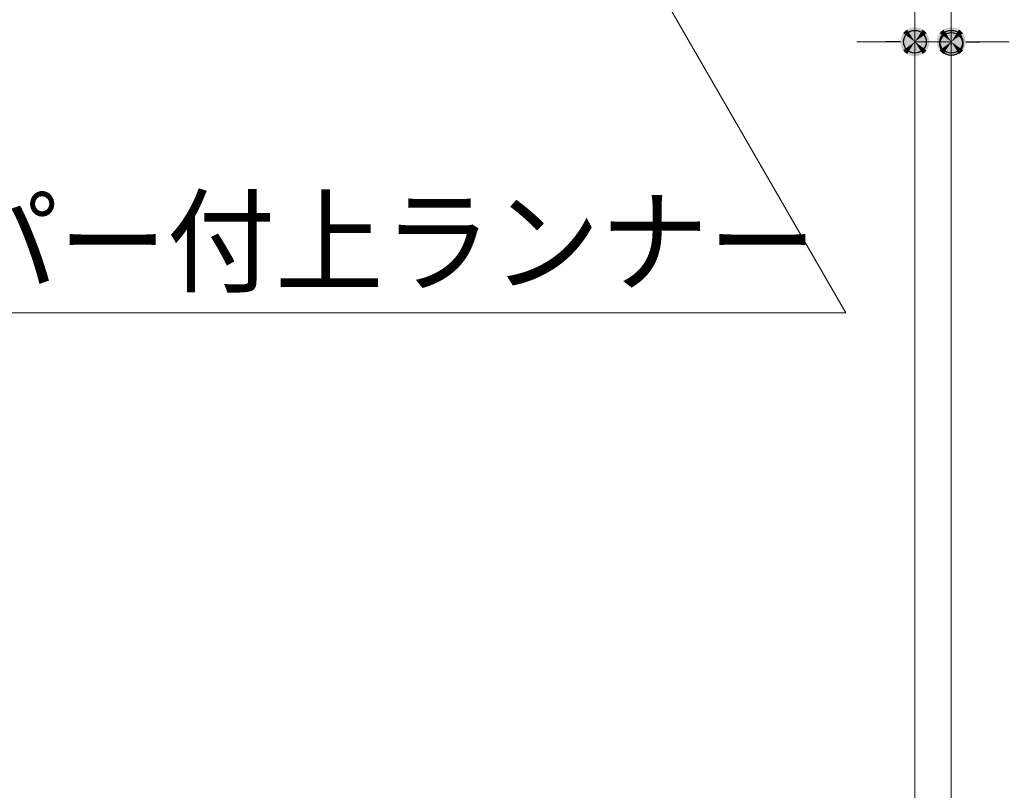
# Model space of a CAD drawing. Units: millimetres, scale not verified. Extents: x -6062 to 6062, y -3045 to 3045.
# Drawn here: x -2884.4 to -2450.1, y -89.5 to 248.7 of the extents above; entities that cross this region are included whole.
import ezdxf
from ezdxf.enums import TextEntityAlignment as Align

# ---------------------------------------------------------------- set-up
doc = ezdxf.new("R2010")
doc.units = ezdxf.units.MM
doc.header["$LTSCALE"] = 20
doc.header["$PDMODE"] = 32
doc.header["$PDSIZE"] = 10
for name, color, linetype, lineweight in [('0-0_2寸法-3', 7, 'Continuous', 15), ('0-2_0', 7, 'Continuous', 25), ('0-4_2寸法-2', 7, 'Continuous', 15), ('0-5_3一般', 7, 'Continuous', 15)]:
    doc.layers.add(name, color=color, linetype=linetype, lineweight=lineweight)
doc.layers.add('0-3_Defpoints', color=7, linetype='Continuous')
doc.styles.add('ＭＳ Ｐゴシック', font='')
doc.styles.get('ＭＳ Ｐゴシック').set_extended_font_data('MS PGothic')

# ---------------------------------------------------------------- blocks, each defined once
blk = doc.blocks.new('_Dot')
at = {"layer": '0-2_0'}
blk.add_line((-10, 0), (-20, 0), dxfattribs=at)
for points in [[(0, 0), (-8.09, 5.88), (-7.29, 6.85)], [(0, 0), (-7.29, 6.85), (-6.37, 7.71)], [(0, 0), (-6.37, 7.71), (-5.36, 8.44)], [(0, 0), (-5.36, 8.44), (-4.26, 9.05)], [(0, 0), (-4.26, 9.05), (-3.09, 9.51)], [(0, 0), (-3.09, 9.51), (-1.87, 9.82)], [(0, 0), (-1.87, 9.82), (-0.63, 9.98)], [(0, 0), (-0.63, 9.98), (0.63, 9.98)], [(0, 0), (0.63, 9.98), (1.87, 9.82)], [(0, 0), (1.87, 9.82), (3.09, 9.51)], [(0, 0), (3.09, 9.51), (4.26, 9.05)], [(0, 0), (4.26, 9.05), (5.36, 8.44)], [(0, 0), (5.36, 8.44), (6.37, 7.71)], [(0, 0), (6.37, 7.71), (7.29, 6.85)], [(0, 0), (7.29, 6.85), (8.09, 5.88)], [(0, 0), (-10, 0), (-9.92, 1.25)], [(0, 0), (-9.92, -1.25), (-10, 0)], [(0, 0), (-9.92, 1.25), (-9.69, 2.49)], [(0, 0), (-9.69, -2.49), (-9.92, -1.25)], [(0, 0), (-9.69, 2.49), (-9.3, 3.68)], [(0, 0), (-9.3, -3.68), (-9.69, -2.49)], [(0, 0), (-9.3, 3.68), (-8.76, 4.82)], [(0, 0), (-8.76, -4.82), (-9.3, -3.68)], [(0, 0), (-8.76, 4.82), (-8.09, 5.88)], [(0, 0), (-8.09, -5.88), (-8.76, -4.82)], [(0, 0), (-7.29, -6.85), (-8.09, -5.88)], [(0, 0), (-6.37, -7.71), (-7.29, -6.85)], [(0, 0), (-5.36, -8.44), (-6.37, -7.71)], [(0, 0), (-4.26, -9.05), (-5.36, -8.44)], [(0, 0), (-3.09, -9.51), (-4.26, -9.05)], [(0, 0), (-1.87, -9.82), (-3.09, -9.51)], [(0, 0), (-0.63, -9.98), (-1.87, -9.82)], [(0, 0), (0.63, -9.98), (-0.63, -9.98)], [(0, 0), (8.09, 5.88), (8.76, 4.82)], [(0, 0), (8.76, 4.82), (9.3, 3.68)], [(0, 0), (9.3, 3.68), (9.69, 2.49)], [(0, 0), (9.69, 2.49), (9.92, 1.25)], [(0, 0), (9.92, 1.25), (10, 0)], [(0, 0), (1.87, -9.82), (0.63, -9.98)], [(0, 0), (3.09, -9.51), (1.87, -9.82)], [(0, 0), (4.26, -9.05), (3.09, -9.51)], [(0, 0), (5.36, -8.44), (4.26, -9.05)], [(0, 0), (6.37, -7.71), (5.36, -8.44)], [(0, 0), (7.29, -6.85), (6.37, -7.71)], [(0, 0), (8.09, -5.88), (7.29, -6.85)], [(0, 0), (8.76, -4.82), (8.09, -5.88)], [(0, 0), (9.3, -3.68), (8.76, -4.82)], [(0, 0), (9.69, -2.49), (9.3, -3.68)], [(0, 0), (9.92, -1.25), (9.69, -2.49)], [(0, 0), (10, 0), (9.92, -1.25)]]:
    blk.add_solid(points, dxfattribs=at)
blk = doc.blocks.new('グループ-13')
at = {"layer": '0-5_3一般'}
for p, q in [((-13760, 8000), (-13760, -40000)), ((-14080, 7190), (-14080, -39740)), ((-13760, 7190), (-13760, -39740))]:
    blk.add_line(p, q, dxfattribs=at)

msp = doc.modelspace()

# ---------------------------------------------------------------- linework, layer by layer
at = {"layer": '0-0_2寸法-3'}
msp.add_lwpolyline([(-3150.57, 120), (-2521.73, 120), (-2667.98, 373.3)], dxfattribs=at)
at = {"layer": '0-3_Defpoints'}
for p in [(-2491.5, 239), (-2475.5, 239), (-2475.5, 238)]:
    msp.add_point(p, dxfattribs=at)
at = {"layer": '0-4_2寸法-2'}
for p, q in [((-2504.21, 239), (-2516.92, 239)), ((-2491.5, 239), (-2475.5, 239)), ((-2462.79, 239), (-2450.08, 239))]:
    msp.add_line(p, q, dxfattribs=at)

# ---------------------------------------------------------------- block references
at = {"layer": '0-4_2寸法-2', "xscale": 0.6356201, "yscale": 0.6356201}
msp.add_blockref('_Dot', (-2491.5, 239), dxfattribs=at)
at = {"layer": '0-4_2寸法-2', "xscale": 0.6356201, "yscale": 0.6356201, "rotation": 180}
msp.add_blockref('_Dot', (-2475.5, 239), dxfattribs=at)
at = {"layer": '0-5_3一般', "xscale": 0.05, "yscale": 0.05}
msp.add_blockref('グループ-13', (-1787.5, 0), dxfattribs=at)

# ---------------------------------------------------------------- texts
at = {"layer": '0-0_2寸法-3', "style": 'ＭＳ Ｐゴシック', "width": 0.95}
msp.add_text('ダブルダンパー付上ランナー', height=36.69, dxfattribs=at).set_placement((-3152.67, 121.97), align=Align.BOTTOM_LEFT)

doc.saveas('drawing.dxf')
